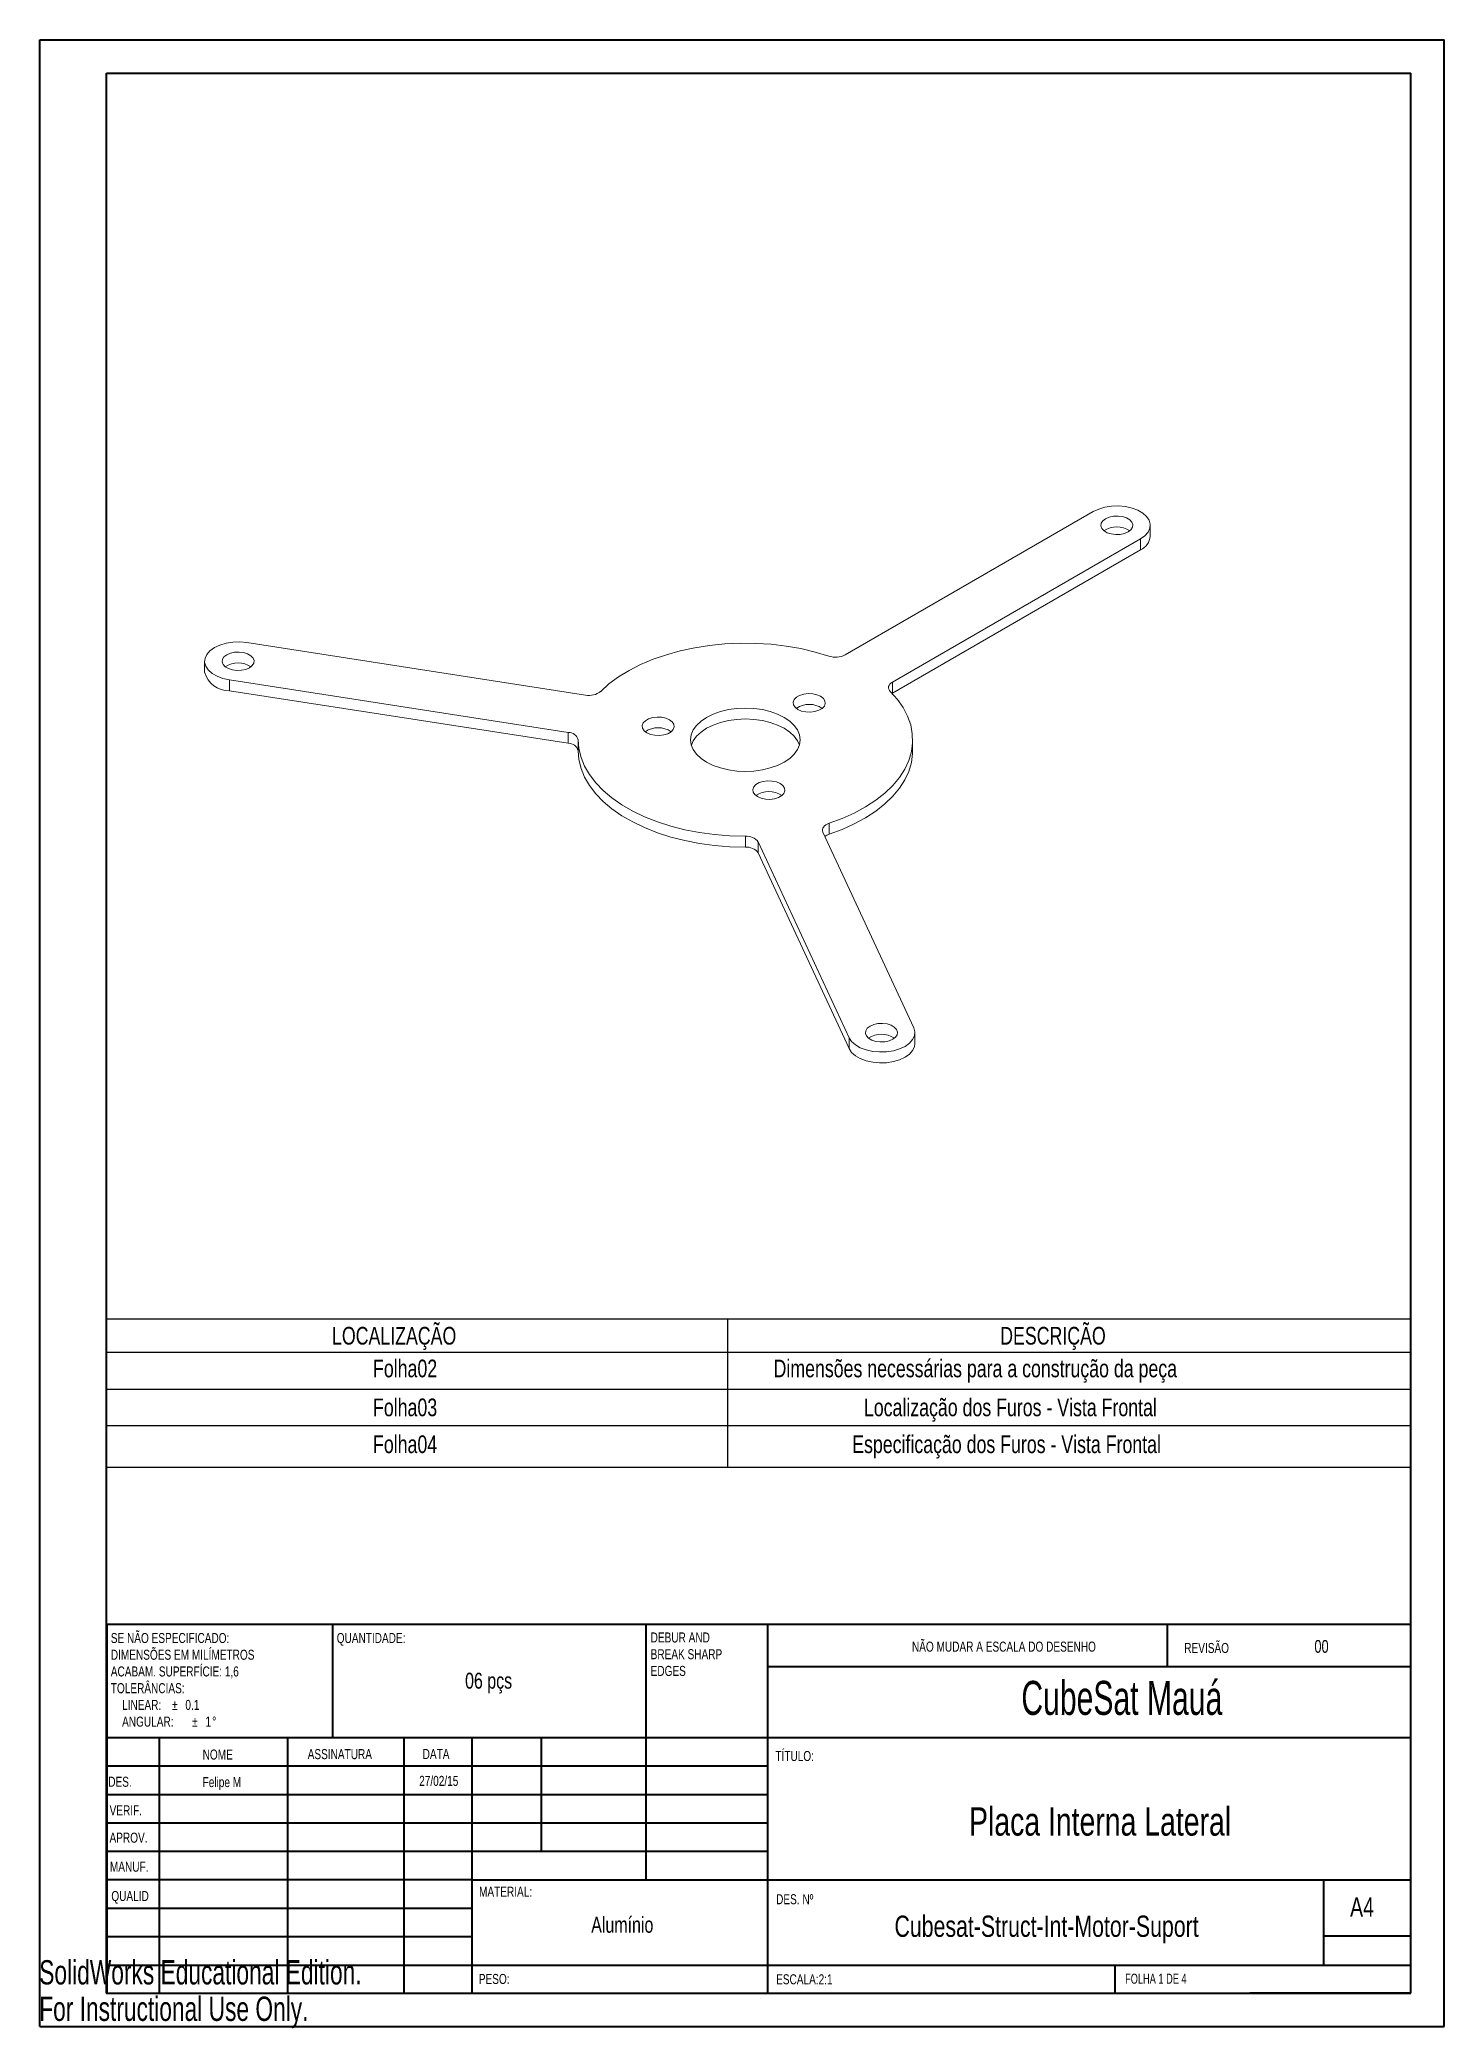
# Model space of a CAD drawing. Header units: millimetres. Extents: x 0 to 210, y 0 to 297.
import ezdxf

# ---------------------------------------------------------------- set-up
doc = ezdxf.new("R2010")
doc.units = ezdxf.units.MM
doc.layers.add('FORMAT', color=7, linetype='Continuous')
doc.styles.add('SLDTEXTSTYLE0', font='TXT', dxfattribs={"width": 0.75})
doc.styles.add('SLDTEXTSTYLE1', font='TXT', dxfattribs={"width": 0.663})
doc.styles.add('SLDTEXTSTYLE2', font='TXT', dxfattribs={"width": 0.6875})
doc.styles.add('SLDTEXTSTYLE3', font='TXT', dxfattribs={"width": 0.7})

# ---------------------------------------------------------------- blocks, each defined once
blk = doc.blocks.new('SW_NOTE_0')
at = {"color": 0, "linetype": 'Continuous', "lineweight": 0, "char_height": 1.5, "attachment_point": 1, "style": 'SLDTEXTSTYLE0'}
for s, insert in [('DEBUR AND', (0, 1.93)), ('BREAK SHARP', (0, -0.57)), ('EDGES', (0, -3.07))]:
    blk.add_mtext(s, dxfattribs=dict(at, insert=insert))
blk = doc.blocks.new('SW_NOTE_1')
at = {"color": 0, "linetype": 'Continuous', "lineweight": 0, "char_height": 1.5, "attachment_point": 1, "style": 'SLDTEXTSTYLE0'}
for s, insert in [('SE NÃO ESPECIFICADO:', (0, 1.93)), ('ACABAM. SUPERFÍCIE: 1,6', (0, -3.07)), ('DIMENSÕES EM MILÍMETROS', (0, -0.57)), ('TOLERÂNCIAS:', (0, -5.57)), ('LINEAR:', (1.69, -8.07)), ('%%p', (9.16, -8.07)), ('0.1', (11.15, -8.07)), ('ANGULAR:', (1.69, -10.57)), ('%%p', (12.16, -10.57)), ('1', (14.15, -10.57)), ('%%d', (15.16, -10.57))]:
    blk.add_mtext(s, dxfattribs=dict(at, insert=insert))
blk = doc.blocks.new('SW_TABLEANNOTATION_0')
at = {"layer": 'FORMAT', "color": 0}
for p, q in [((0, 0), (0, -22.14)), ((195, 0), (0, 0)), ((195, -22.14), (195, 0)), ((92.85, 0), (92.85, -22.14)), ((0, -4.93), (195, -4.93)), ((0, -10.46), (195, -10.46)), ((0, -15.91), (195, -15.91)), ((0, -22.14), (195, -22.14))]:
    blk.add_line(p, q, dxfattribs=at)
at = {"layer": 'FORMAT', "color": 0, "attachment_point": 1, "style": 'SLDTEXTSTYLE0'}
for s, insert, char_height in [('LOCALIZAÇÃO', (33.7, -1.16), 2.6458), ('DESCRIÇÃO', (133.61, -1.16), 2.646), ('Folha02', (39.83, -6.05), 2.646), ('Dimensões necessárias para a construção da peça', (99.72, -6.05), 2.6458), ('Folha03', (39.83, -11.87), 2.646), ('Localização dos Furos - Vista Frontal', (113.23, -11.87), 2.6458), ('Folha04', (39.83, -17.38), 2.646), ('Especificação dos Furos - Vista Frontal', (111.48, -17.38), 2.6458)]:
    blk.add_mtext(s, dxfattribs=dict(at, insert=insert, char_height=char_height))

msp = doc.modelspace()

# ---------------------------------------------------------------- linework, layer by layer
at = {"color": 7, "linetype": 'Continuous', "lineweight": 40}
for p, q in [((0.08, 0.21), (0.08, 297.21)), ((0.08, 297.21), (210.08, 297.21)), ((210.08, 0.21), (210.08, 297.21)), ((210.08, 292.21), (210.08, 297.21)), ((10.08, 292.21), (205.08, 292.21)), ((10.08, 5.21), (10.08, 292.21)), ((205.08, 5.21), (205.08, 292.21)), ((10.11, 60.37), (205.08, 60.37)), ((10.11, 60.37), (10.11, 5.12)), ((43.91, 43.37), (43.91, 60.37)), ((90.71, 60.37), (90.71, 22.12)), ((108.91, 60.37), (108.91, 5.12)), ((168.68, 54.09), (168.68, 60.46)), ((205.08, 54), (108.91, 54)), ((205.08, 43.37), (10.11, 43.37)), ((17.91, 43.37), (17.91, 5.12)), ((37.1, 43.37), (37.1, 5.12)), ((54.51, 43.37), (54.51, 5.12)), ((64.71, 5.12), (64.71, 43.37)), ((75.11, 26.37), (75.11, 43.37)), ((108.91, 39.12), (10.11, 39.12)), ((108.91, 34.87), (10.11, 34.87)), ((108.91, 30.62), (10.11, 30.62)), ((108.91, 26.37), (10.11, 26.37)), ((64.71, 22.12), (10.11, 22.12)), ((64.71, 22.12), (205.08, 22.12)), ((192.08, 9.46), (192.08, 22.21)), ((64.71, 17.87), (10.11, 17.87)), ((64.71, 13.62), (10.11, 13.62)), ((205.08, 13.71), (192.08, 13.71)), ((10.11, 9.37), (205.08, 9.37)), ((160.88, 5.21), (160.88, 9.46)), ((10.08, 5.21), (205.08, 5.21)), ((205.08, 5.21), (180.99, 5.21)), ((0.08, 0.21), (210.08, 0.21))]:
    msp.add_line(p, q, dxfattribs=at)
at = {"color": 7, "linetype": 'Continuous', "lineweight": 15}
for p, q in [((157.59, 226.68), (120.5, 205.26)), ((166.13, 223), (166.13, 224.64)), ((127.57, 201.18), (164.66, 222.59)), ((127.57, 199.55), (164.66, 220.96)), ((164.66, 220.96), (164.66, 222.59)), ((81.7, 199.26), (31.02, 207.1)), ((24.73, 204.31), (24.73, 202.68)), ((28.43, 201.52), (79.11, 193.68)), ((28.43, 199.89), (28.43, 201.52)), ((28.43, 199.89), (79.11, 192.05)), ((127.51, 199.51), (127.57, 199.55)), ((127.57, 199.55), (127.57, 201.18)), ((79.11, 192.05), (79.11, 193.68)), ((80.59, 190.93), (80.59, 192.57)), ((130.59, 190.94), (130.59, 192.57)), ((130.75, 149.53), (117.17, 178.78)), ((118.1, 178.45), (118.1, 180.08)), ((105.58, 176.51), (105.58, 178.14)), ((107.51, 177.29), (121.09, 148.03)), ((107.51, 175.65), (107.51, 177.29)), ((107.51, 175.65), (121.09, 146.4)), ((130.92, 147.15), (130.92, 148.78)), ((121.09, 146.4), (121.09, 148.03))]:
    msp.add_line(p, q, dxfattribs=at)
at = {"color": 7, "linetype": 'Continuous', "lineweight": 15, "flags": 128}
for points in [[(157.59, 226.68), (158.41, 227.06), (159.34, 227.33), (160.35, 227.49), (161.39, 227.52), (162.42, 227.42), (163.4, 227.21), (164.28, 226.88), (165.01, 226.45), (165.58, 225.95), (165.96, 225.38), (166.12, 224.79), (166.07, 224.18), (165.8, 223.6), (165.32, 223.06), (164.66, 222.59)], [(159.43, 225.62), (159.02, 225.3), (158.78, 224.93), (158.73, 224.54), (158.88, 224.15), (159.21, 223.81), (159.69, 223.53), (160.29, 223.34), (160.96, 223.25), (161.64, 223.28), (162.28, 223.42), (162.83, 223.66), (163.24, 223.97), (163.47, 224.34), (163.52, 224.73), (163.38, 225.12), (163.05, 225.47), (162.57, 225.74), (161.97, 225.93), (161.3, 226.02), (160.62, 225.99), (159.98, 225.85), (159.43, 225.62)], [(28.43, 201.52), (27.46, 201.74), (26.58, 202.07), (25.84, 202.49), (25.27, 203), (24.9, 203.56), (24.73, 204.16), (24.79, 204.76), (25.06, 205.34), (25.53, 205.88), (26.19, 206.35), (27, 206.73), (27.93, 207), (28.94, 207.16), (29.99, 207.19), (31.02, 207.1)], [(28.03, 205.29), (27.62, 204.97), (27.38, 204.6), (27.33, 204.21), (27.48, 203.83), (27.8, 203.48), (28.29, 203.2), (28.89, 203.01), (29.55, 202.93), (30.24, 202.96), (30.88, 203.09), (31.42, 203.33), (31.83, 203.65), (32.07, 204.02), (32.12, 204.41), (31.97, 204.79), (31.65, 205.14), (31.16, 205.42), (30.56, 205.61), (29.9, 205.69), (29.22, 205.66), (28.58, 205.53), (28.03, 205.29)], [(118.08, 205.08), (116.03, 205.69), (113.89, 206.19), (111.68, 206.57), (109.42, 206.84), (107.13, 206.98), (104.82, 207), (102.52, 206.9), (100.24, 206.67), (98.01, 206.33), (95.85, 205.87), (93.77, 205.29), (91.79, 204.61), (89.92, 203.82), (88.19, 202.94), (86.61, 201.97), (85.19, 200.92), (83.95, 199.8)], [(113.44, 197.11), (113.99, 196.87), (114.63, 196.73), (115.31, 196.7), (115.98, 196.79), (116.58, 196.98), (117.06, 197.26), (117.39, 197.6), (117.53, 197.99), (117.48, 198.38), (117.24, 198.75), (116.83, 199.07), (116.29, 199.3), (115.65, 199.44), (114.97, 199.47), (114.3, 199.38), (113.7, 199.19), (113.22, 198.92), (112.89, 198.57), (112.74, 198.18), (112.79, 197.79), (113.03, 197.42), (113.44, 197.11)], [(118.1, 180.08), (120.04, 180.8), (121.86, 181.62), (123.54, 182.53), (125.07, 183.53), (126.43, 184.61), (127.62, 185.75), (128.61, 186.95), (129.42, 188.2), (130.01, 189.49), (130.4, 190.8), (130.58, 192.13), (130.54, 193.46), (130.3, 194.78), (129.84, 196.09), (129.17, 197.37), (128.31, 198.6), (127.25, 199.79)], [(127.25, 199.79), (127.11, 199.96), (127.02, 200.14), (126.98, 200.32), (127, 200.51), (127.07, 200.7), (127.19, 200.87), (127.35, 201.03), (127.57, 201.18)], [(99.79, 189.23), (100.77, 188.74), (101.87, 188.36), (103.06, 188.07), (104.31, 187.9), (105.59, 187.84), (106.87, 187.9), (108.13, 188.07), (109.31, 188.36), (110.41, 188.74), (111.39, 189.23), (112.23, 189.79), (112.9, 190.43), (113.39, 191.11), (113.69, 191.83), (113.79, 192.57), (113.69, 193.32), (113.39, 194.04), (112.9, 194.72), (112.23, 195.36), (111.39, 195.92), (110.41, 196.4), (109.31, 196.79), (108.13, 197.08), (106.87, 197.25), (105.59, 197.31), (104.31, 197.25), (103.06, 197.08), (101.87, 196.79), (100.77, 196.4), (99.79, 195.92), (98.96, 195.36), (98.29, 194.72), (97.79, 194.04), (97.49, 193.32), (97.39, 192.57), (97.49, 191.83), (97.79, 191.11), (98.29, 190.43), (98.96, 189.79), (99.79, 189.23)], [(90.85, 193.61), (91.4, 193.38), (92.04, 193.24), (92.72, 193.21), (93.39, 193.29), (93.99, 193.48), (94.47, 193.76), (94.8, 194.11), (94.95, 194.49), (94.9, 194.89), (94.66, 195.26), (94.25, 195.57), (93.7, 195.81), (93.06, 195.95), (92.38, 195.97), (91.71, 195.89), (91.11, 195.7), (90.63, 195.42), (90.3, 195.08), (90.16, 194.69), (90.21, 194.3), (90.45, 193.93), (90.85, 193.61)], [(113.67, 191.76), (113.39, 192.4), (112.9, 193.09), (112.23, 193.72), (111.39, 194.29), (110.41, 194.77), (109.31, 195.16), (108.13, 195.44), (106.87, 195.62), (105.59, 195.68), (104.31, 195.62), (103.06, 195.44), (101.87, 195.16), (100.77, 194.77), (99.79, 194.29), (98.96, 193.72), (98.29, 193.09), (97.79, 192.4), (97.51, 191.76)], [(80.59, 192.57), (80.7, 191.24), (81.02, 189.92), (81.55, 188.62), (82.28, 187.36), (83.21, 186.14), (84.34, 184.98), (85.64, 183.88), (87.12, 182.85), (88.75, 181.91), (90.52, 181.06), (92.43, 180.31), (94.44, 179.66), (96.55, 179.12), (98.74, 178.69), (100.99, 178.39), (103.27, 178.2), (105.58, 178.14)], [(80.59, 190.93), (80.7, 189.6), (81.02, 188.28), (81.55, 186.99), (82.28, 185.72), (83.21, 184.51), (84.34, 183.34), (85.64, 182.24), (87.12, 181.22), (88.75, 180.28), (90.52, 179.43), (92.43, 178.67), (94.44, 178.02), (96.55, 177.49), (98.74, 177.06), (100.99, 176.76), (103.27, 176.57), (105.58, 176.51)], [(118.1, 178.45), (120.04, 179.17), (121.86, 179.98), (123.54, 180.9), (125.07, 181.9), (126.43, 182.97), (127.62, 184.12), (128.61, 185.32), (129.42, 186.57), (130.01, 187.85), (130.4, 189.17), (130.58, 190.5), (130.59, 190.94)], [(107.39, 184.07), (107.94, 183.83), (108.58, 183.69), (109.26, 183.66), (109.92, 183.75), (110.52, 183.94), (111.01, 184.22), (111.33, 184.56), (111.48, 184.95), (111.43, 185.34), (111.19, 185.71), (110.78, 186.03), (110.24, 186.26), (109.6, 186.4), (108.91, 186.43), (108.25, 186.34), (107.65, 186.16), (107.16, 185.88), (106.84, 185.53), (106.69, 185.15), (106.74, 184.75), (106.98, 184.38), (107.39, 184.07)], [(117.17, 178.78), (117.11, 178.97), (117.11, 179.16), (117.15, 179.34), (117.25, 179.52), (117.4, 179.69), (117.6, 179.84), (117.83, 179.97), (118.1, 180.08)], [(130.75, 149.53), (130.91, 148.93), (130.86, 148.33), (130.59, 147.74), (130.11, 147.21), (129.46, 146.74), (128.64, 146.36), (127.71, 146.08), (126.7, 145.93), (125.66, 145.9), (124.63, 145.99), (123.65, 146.21), (122.77, 146.54), (122.03, 146.96), (121.46, 147.47), (121.09, 148.03)], [(124.22, 149.76), (123.81, 149.44), (123.57, 149.07), (123.53, 148.68), (123.67, 148.29), (124, 147.95), (124.48, 147.67), (125.08, 147.48), (125.75, 147.4), (126.43, 147.42), (127.07, 147.56), (127.62, 147.8), (128.03, 148.11), (128.26, 148.48), (128.31, 148.88), (128.17, 149.26), (127.84, 149.61), (127.36, 149.89), (126.76, 150.08), (126.09, 150.16), (125.41, 150.13), (124.77, 149.99), (124.22, 149.76)], [(121.09, 146.4), (121.46, 145.83), (122.03, 145.33), (122.77, 144.9), (123.65, 144.57), (124.63, 144.36), (125.66, 144.26), (126.7, 144.29), (127.71, 144.45), (128.64, 144.72), (129.46, 145.1), (130.11, 145.57), (130.59, 146.11), (130.86, 146.69), (130.92, 147.15)]]:
    msp.add_lwpolyline(points, dxfattribs=at)
at = {"color": 7, "linetype": 'Continuous', "lineweight": 15}
for centre, radius, start, end in [((161.13, 220.95), 3.46, 55.9529, 124.0471), ((163.65, 223.23), 2.49, 294.0092, 354.6707), ((119.07, 208.05), 3.13, 251.6461, 297.0616), ((28.39, 203.68), 3.8, 195.3955, 270.6935), ((29.73, 200.62), 3.46, 55.9529, 124.0471), ((82.24, 201.95), 2.75, 258.528, 308.3514), ((115.14, 194.4), 3.46, 55.9529, 124.0471), ((79.14, 192.18), 1.5, 14.8213, 91.2937), ((92.55, 190.91), 3.46, 55.9529, 124.0471), ((79.14, 190.55), 1.5, 14.8213, 91.2937), ((109.09, 181.36), 3.46, 55.9529, 124.0471), ((118.69, 176.55), 1.98, 107.3811, 127.8504), ((105.8, 176.03), 2.12, 36.2419, 95.9544), ((105.8, 174.4), 2.12, 36.2419, 95.9544), ((125.92, 145.09), 3.46, 55.9529, 124.0471)]:
    msp.add_arc(centre, radius, start, end, dxfattribs=at)

# ---------------------------------------------------------------- block references
at = {"color": 7, "linetype": 'Continuous', "lineweight": 0}
for name, p in [('SW_NOTE_1', (10.7, 57.11)), ('SW_NOTE_0', (91.42, 57.19))]:
    msp.add_blockref(name, p, dxfattribs=at)
at = {"layer": 'FORMAT'}
msp.add_blockref('SW_TABLEANNOTATION_0', (10.08, 105.96), dxfattribs=at)

# ---------------------------------------------------------------- texts
at = {"color": 7, "linetype": 'Continuous', "lineweight": 0}
for s, insert, char_height, attachment_point, style in [('QUANTIDADE:', (44.48, 59.04), 1.5, 1, 'SLDTEXTSTYLE0'), ('NÃO MUDAR A ESCALA DO DESENHO', (130.49, 57.75), 1.5, 1, 'SLDTEXTSTYLE0'), ('REVISÃO', (171.21, 57.55), 1.5, 1, 'SLDTEXTSTYLE0'), ('00', (191.73, 57.99), 1.905, 2, 'SLDTEXTSTYLE0'), ('06 pçs', (67.19, 53.1), 2.381, 2, 'SLDTEXTSTYLE0'), ('CubeSat Mauá', (161.87, 51.88), 5.08, 2, 'SLDTEXTSTYLE1'), ('NOME', (24.43, 41.62), 1.5, 1, 'SLDTEXTSTYLE0'), ('ASSINATURA', (40.14, 41.68), 1.5, 1, 'SLDTEXTSTYLE0'), ('DATA', (57.33, 41.7), 1.5, 1, 'SLDTEXTSTYLE0'), ('TÍTULO:', (110.07, 41.4), 1.5, 1, 'SLDTEXTSTYLE0'), ('DES.', (10.32, 37.55), 1.5, 1, 'SLDTEXTSTYLE0'), ('Felipe M', (27.31, 37.5), 1.499, 2, 'SLDTEXTSTYLE0'), ('27/02/15', (59.74, 37.68), 1.499, 2, 'SLDTEXTSTYLE0'), ('VERIF.', (10.52, 33.28), 1.5, 1, 'SLDTEXTSTYLE0'), ('Placa Interna Lateral', (158.62, 32.98), 4.2333, 2, 'SLDTEXTSTYLE0'), ('APROV.', (10.51, 29.19), 1.5, 1, 'SLDTEXTSTYLE0'), ('MANUF.', (10.57, 24.85), 1.5, 1, 'SLDTEXTSTYLE0'), ('MATERIAL:', (65.76, 21.11), 1.5, 1, 'SLDTEXTSTYLE0'), ('QUALID', (10.78, 20.47), 1.5, 1, 'SLDTEXTSTYLE0'), ('DES. Nº', (110.18, 19.99), 1.5, 1, 'SLDTEXTSTYLE0'), ('A4', (196, 19.52), 2.91, 1, 'SLDTEXTSTYLE0'), ('Alumínio', (87.18, 16.61), 2.381, 2, 'SLDTEXTSTYLE0'), ('Cubesat-Struct-Int-Motor-Suport', (150.62, 16.79), 3.175, 2, 'SLDTEXTSTYLE0'), ('PESO:', (65.73, 8.07), 1.499, 1, 'SLDTEXTSTYLE0'), ('ESCALA:2:1', (110.18, 8.02), 1.5, 1, 'SLDTEXTSTYLE0'), ('FOLHA 1 DE 4', (162.36, 8.11), 1.5, 1, 'SLDTEXTSTYLE2')]:
    msp.add_mtext(s, dxfattribs=dict(at, insert=insert, char_height=char_height, attachment_point=attachment_point, style=style))
at = {"color": 7, "linetype": 'Continuous', "char_height": 3.633, "attachment_point": 1, "style": 'SLDTEXTSTYLE3'}
for s, insert in [('SolidWorks Educational Edition.', (0, 10.13)), ('For Instructional Use Only.', (0, 4.68))]:
    msp.add_mtext(s, dxfattribs=dict(at, insert=insert))

doc.saveas('drawing.dxf')
